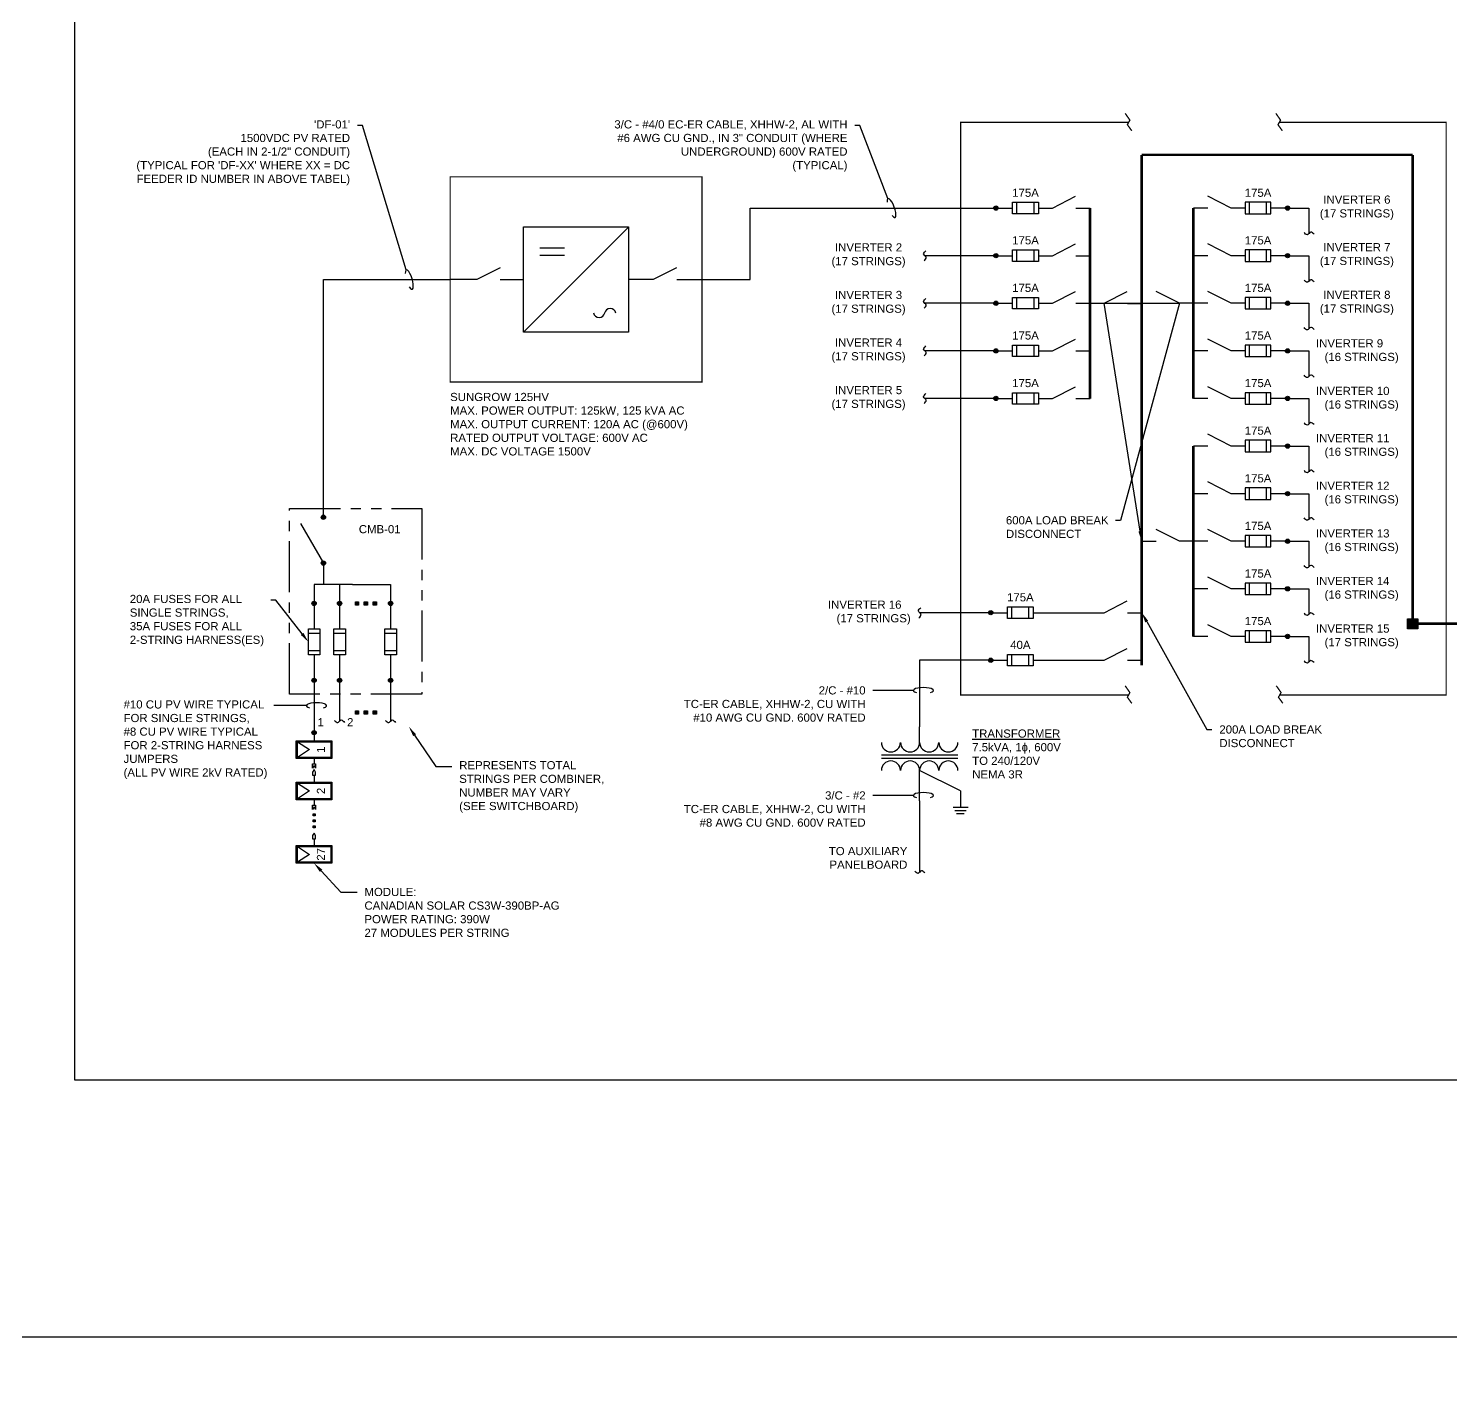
# Model space of a CAD drawing. Extents: x -18 to 267, y -48 to 249.
# Drawn here: x 22.72 to 40.15, y 62.77 to 79.55 of the extents above; entities that cross this region are included whole.
import ezdxf
from ezdxf import colors
from ezdxf.entities.mleader import LeaderData, LeaderLine
from ezdxf.math import Vec2, Vec3

# ---------------------------------------------------------------- set-up
doc = ezdxf.new("R2010")
doc.units = 0
doc.header["$MEASUREMENT"] = 0
doc.linetypes.add('PHANTOM2', pattern=[1.25, 0.625, -0.125, 0.125, -0.125, 0.125, -0.125])
for name, color, linetype in [('E-1LIN', 4, 'Continuous'), ('E-1LIN-DC-FUSE-355', 170, 'Continuous'), ('E-1LIN-EQPM-COMB-ENCL', 8, 'PHANTOM2'), ('E-1LIN-EQPM-ENCL', 8, 'PHANTOM2'), ('E-1LIN-FUSE', 170, 'Continuous'), ('E-ARRAY-MODULE', 170, 'Continuous'), ('E-TEXT', 7, 'Continuous'), ('G-ANNO-TEXT', 1, 'Continuous')]:
    doc.layers.add(name, color=color, linetype=linetype)
doc.layers.add('G-NPLT', color=67, linetype='Continuous', plot=False)
doc.styles.add('NEI-A', font='arial.ttf')

# ---------------------------------------------------------------- blocks, each defined once
blk = doc.blocks.new('_None')
blk = doc.blocks.new('Equipment Callout Arrowhead')
at = {"color": 0}
blk.add_ellipse((0, 0), major_axis=(0.99, 0), ratio=0.28679, start_param=-0.799881, end_param=3.941473, dxfattribs=at)
blk = doc.blocks.new('A$C4f8bfd34')
at = {"start_tangent": (-0.889861, -0.85957), "end_tangent": (-0.954311, -0.827045)}
blk.add_spline([(0.008, 0.062), (-0.017, 0.022), (0.014, -0.02), (-0.014, -0.06)], degree=3, dxfattribs=at)
blk = doc.blocks.new('A$C842ad1d9')
for points in [[(-0.469, -0.151), (0.469, -0.151)], [(-0.469, -0.194), (0.469, -0.194)]]:
    blk.add_lwpolyline(points)
for centre, start, end in [((-0.352, 0), 180, 0), ((-0.117, 0), 180, 0), ((0.117, 0), 180, 0), ((0.352, 0), 180, 0), ((-0.352, -0.345), 0, 180), ((-0.117, -0.345), 0, 180), ((0.117, -0.345), 0, 180), ((0.352, -0.345), 0, 180)]:
    blk.add_arc(centre, 0.117, start, end)

msp = doc.modelspace()

# ---------------------------------------------------------------- hatches: boundary and pattern name
at = {"layer": 'E-1LIN'}
h = msp.add_hatch(color=256, dxfattribs=at)
h.dxf.hatch_style = 1
h.paths.add_polyline_path([(34.576, 77.322, 1), (34.576, 77.375, 1)])
h = msp.add_hatch(color=256, dxfattribs=at)
h.dxf.hatch_style = 1
h.paths.add_polyline_path([(38.148, 77.322, -1), (38.148, 77.375, -1)])
h = msp.add_hatch(color=256, dxfattribs=at)
h.dxf.hatch_style = 1
h.paths.add_polyline_path([(34.576, 76.739, 1), (34.576, 76.791, 1)])
h = msp.add_hatch(color=256, dxfattribs=at)
h.dxf.hatch_style = 1
h.paths.add_polyline_path([(38.148, 76.739, -1), (38.148, 76.791, -1)])
h = msp.add_hatch(color=256, dxfattribs=at)
h.dxf.hatch_style = 1
h.paths.add_polyline_path([(34.576, 76.156, 1), (34.576, 76.208, 1)])
h = msp.add_hatch(color=256, dxfattribs=at)
h.dxf.hatch_style = 1
h.paths.add_polyline_path([(38.148, 76.156, -1), (38.148, 76.208, -1)])
h = msp.add_hatch(color=256, dxfattribs=at)
h.dxf.hatch_style = 1
h.paths.add_polyline_path([(34.576, 75.573, 1), (34.576, 75.625, 1)])
h = msp.add_hatch(color=256, dxfattribs=at)
h.dxf.hatch_style = 1
h.paths.add_polyline_path([(38.148, 75.573, -1), (38.148, 75.625, -1)])
h = msp.add_hatch(color=256, dxfattribs=at)
h.dxf.hatch_style = 1
h.paths.add_polyline_path([(34.576, 74.989, 1), (34.576, 75.042, 1)])
h = msp.add_hatch(color=256, dxfattribs=at)
h.dxf.hatch_style = 1
h.paths.add_polyline_path([(38.148, 74.989, -1), (38.148, 75.042, -1)])
h = msp.add_hatch(color=256, dxfattribs=at)
h.dxf.hatch_style = 1
h.paths.add_polyline_path([(38.148, 74.406, -1), (38.148, 74.459, -1)])
h = msp.add_hatch(color=256, dxfattribs=at)
h.dxf.hatch_style = 1
h.paths.add_polyline_path([(38.148, 73.823, -1), (38.148, 73.875, -1)])
h = msp.add_hatch(color=256, dxfattribs=at)
h.dxf.hatch_style = 1
h.paths.add_polyline_path([(38.148, 73.24, -1), (38.148, 73.292, -1)])
h = msp.add_hatch(color=256, dxfattribs=at)
h.dxf.hatch_style = 1
h.paths.add_polyline_path([(38.148, 72.657, -1), (38.148, 72.709, -1)])
h = msp.add_hatch(color=256, dxfattribs=at)
h.dxf.hatch_style = 1
h.paths.add_polyline_path([(34.513, 72.365, 1), (34.513, 72.417, 1)])
h = msp.add_hatch(color=256, dxfattribs=at)
h.dxf.hatch_style = 1
h.paths.add_polyline_path([(39.62, 72.317), (39.62, 72.193), (39.743, 72.193), (39.743, 72.317)])
h = msp.add_hatch(color=256, dxfattribs=at)
h.dxf.hatch_style = 1
h.paths.add_polyline_path([(38.148, 72.073, -1), (38.148, 72.126, -1)])
h = msp.add_hatch(color=256, dxfattribs=at)
h.dxf.hatch_style = 1
h.paths.add_polyline_path([(34.513, 71.782, 1), (34.513, 71.834, 1)])

# ---------------------------------------------------------------- linework, layer by layer
at = {"layer": 'E-1LIN', "const_width": 0.0312, "flags": 128}
for points in [[(36.362, 78), (36.362, 71.747)], [(39.681, 78), (36.362, 78)], [(39.681, 72.317), (39.681, 78)], [(35.729, 77.348), (35.729, 75.015)], [(36.995, 77.348), (36.995, 75.015)], [(39.743, 72.255), (45.633, 72.255), (45.633, 75.436)], [(36.995, 74.432), (36.995, 72.099)]]:
    msp.add_lwpolyline(points, dxfattribs=at)
at = {"layer": 'E-1LIN', "flags": 128}
for points in [[(35.096, 77.348), (35.267, 77.348), (35.551, 77.493)], [(37.628, 77.348), (37.458, 77.348), (37.173, 77.493)], [(34.576, 77.348), (34.78, 77.348)], [(35.554, 77.348), (35.729, 77.348)], [(37.171, 77.348), (36.995, 77.348)], [(38.148, 77.348), (37.945, 77.348)], [(35.096, 76.765), (35.267, 76.765), (35.551, 76.91)], [(37.628, 76.765), (37.458, 76.765), (37.173, 76.91)], [(34.576, 76.765), (34.78, 76.765)], [(35.554, 76.765), (35.729, 76.765)], [(37.171, 76.765), (36.995, 76.765)], [(38.148, 76.765), (37.945, 76.765)], [(35.096, 76.182), (35.267, 76.182), (35.551, 76.326)], [(35.729, 76.182), (35.9, 76.182), (36.184, 76.326)], [(36.995, 76.182), (36.825, 76.182), (36.54, 76.326)], [(37.628, 76.182), (37.458, 76.182), (37.173, 76.326)], [(34.576, 76.182), (34.78, 76.182)], [(35.554, 76.182), (35.729, 76.182)], [(36.187, 76.181), (36.362, 76.181)], [(36.538, 76.181), (36.362, 76.181)], [(37.171, 76.182), (36.995, 76.182)], [(38.148, 76.182), (37.945, 76.182)], [(35.096, 75.599), (35.267, 75.599), (35.551, 75.743)], [(37.628, 75.599), (37.458, 75.599), (37.173, 75.743)], [(34.576, 75.599), (34.78, 75.599)], [(35.554, 75.598), (35.729, 75.598)], [(37.171, 75.598), (36.995, 75.598)], [(38.148, 75.599), (37.945, 75.599)], [(35.096, 75.016), (35.267, 75.016), (35.551, 75.16)], [(37.628, 75.016), (37.458, 75.016), (37.173, 75.16)], [(34.576, 75.016), (34.78, 75.016)], [(35.554, 75.015), (35.729, 75.015)], [(37.171, 75.015), (36.995, 75.015)], [(38.148, 75.016), (37.945, 75.016)], [(37.628, 74.432), (37.458, 74.432), (37.173, 74.577)], [(37.171, 74.432), (36.995, 74.432)], [(38.148, 74.432), (37.945, 74.432)], [(37.628, 73.849), (37.458, 73.849), (37.173, 73.994)], [(37.171, 73.849), (36.995, 73.849)], [(38.148, 73.849), (37.945, 73.849)], [(36.995, 73.266), (36.825, 73.266), (36.54, 73.41)], [(37.628, 73.266), (37.458, 73.266), (37.173, 73.41)], [(36.538, 73.265), (36.362, 73.265)], [(37.171, 73.266), (36.995, 73.266)], [(38.148, 73.266), (37.945, 73.266)], [(37.171, 72.682), (36.995, 72.682)], [(37.628, 72.683), (37.458, 72.683), (37.173, 72.827)], [(38.148, 72.683), (37.945, 72.683)], [(35.033, 72.391), (35.9, 72.391), (36.184, 72.536)], [(34.513, 72.391), (34.716, 72.391)], [(36.187, 72.391), (36.362, 72.391)], [(37.628, 72.1), (37.458, 72.1), (37.173, 72.244)], [(37.171, 72.099), (36.995, 72.099)], [(38.148, 72.1), (37.945, 72.1)], [(34.513, 71.808), (34.716, 71.808)], [(35.033, 71.808), (35.9, 71.808), (36.184, 71.952)], [(36.187, 71.808), (36.362, 71.808)]]:
    msp.add_lwpolyline(points, dxfattribs=at)
at = {"layer": 'E-1LIN'}
for points in [[(30.974, 76.473), (31.566, 76.473), (31.566, 77.348), (34.576, 77.348)], [(38.148, 77.348), (38.411, 77.348), (38.411, 77.036)], [(30.077, 77.118), (28.786, 75.829)], [(28.988, 76.86), (29.288, 76.86)], [(28.988, 76.772), (29.288, 76.772)], [(34.576, 76.765), (33.704, 76.765)], [(38.148, 76.765), (38.411, 76.765), (38.411, 76.453)], [(28.501, 76.618), (28.216, 76.474), (27.889, 76.474)], [(30.663, 76.618), (30.378, 76.474), (30.076, 76.474)], [(28.503, 76.474), (28.788, 76.474)], [(30.665, 76.473), (30.974, 76.473)], [(34.576, 76.182), (33.704, 76.182)], [(38.148, 76.182), (38.411, 76.182), (38.411, 75.87)], [(34.576, 75.599), (33.704, 75.599)], [(38.148, 75.599), (38.411, 75.599), (38.411, 75.286)], [(34.576, 75.016), (33.704, 75.016)], [(38.148, 75.016), (38.411, 75.016), (38.411, 74.703)], [(38.148, 74.432), (38.411, 74.432), (38.411, 74.12)], [(38.148, 73.849), (38.411, 73.849), (38.411, 73.537)], [(38.148, 73.266), (38.411, 73.266), (38.411, 72.954)], [(38.148, 72.683), (38.411, 72.683), (38.411, 72.371)], [(34.513, 72.391), (33.641, 72.391)], [(38.148, 72.1), (38.411, 72.1), (38.411, 71.787)], [(34.513, 71.808), (33.641, 71.808), (33.641, 70.991)], [(33.641, 70.802), (33.641, 70.991)], [(33.641, 70.084), (33.641, 70.457)], [(34.142, 70.209), (33.641, 70.457)], [(33.641, 70.084), (33.641, 69.211)], [(34.142, 70.209), (34.142, 70.009)], [(34.051, 70.009), (34.234, 70.009)], [(34.074, 69.969), (34.211, 69.969)], [(34.094, 69.932), (34.186, 69.932)]]:
    msp.add_lwpolyline(points, dxfattribs=at)
for points in [[(28.788, 77.118), (30.076, 77.118), (30.076, 75.829), (28.788, 75.829)], [(39.62, 72.317), (39.743, 72.317), (39.743, 72.193), (39.62, 72.193)]]:
    msp.add_lwpolyline(points, close=True, dxfattribs=at)
for centre in [(34.576, 77.348), (38.148, 77.348), (34.576, 76.765), (38.148, 76.765), (34.576, 76.182), (38.148, 76.182), (34.576, 75.599), (38.148, 75.599), (34.576, 75.016), (38.148, 75.016), (38.148, 74.432), (38.148, 73.849), (38.148, 73.266), (38.148, 72.683), (34.513, 72.391), (38.148, 72.1), (34.513, 71.808)]:
    msp.add_circle(centre, 0.0262, dxfattribs=at)
for centre, start, end in [((29.714, 76.076), 190.5662, 349.4338), ((29.85, 76.05), 10.5662, 169.4338)]:
    msp.add_arc(centre, 0.0694, start, end, dxfattribs=at)
at = {"layer": 'E-1LIN-EQPM-ENCL', "const_width": 0.0156}
for points in [[(36.202, 71.383), (34.143, 71.383), (34.143, 78.398), (36.202, 78.398)], [(36.159, 78.509), (36.217, 78.426), (36.186, 78.37), (36.24, 78.295)], [(38.005, 78.509), (38.063, 78.426), (38.031, 78.37), (38.085, 78.295)], [(38.053, 71.383), (40.092, 71.383), (40.092, 78.398), (38.047, 78.398)], [(36.159, 71.495), (36.217, 71.412), (36.186, 71.355), (36.24, 71.28)], [(38.011, 71.495), (38.069, 71.412), (38.037, 71.355), (38.091, 71.28)]]:
    msp.add_lwpolyline(points, dxfattribs=at)
msp.add_lwpolyline([(27.889, 77.731), (30.974, 77.731), (30.974, 75.216), (27.889, 75.216)], close=True, dxfattribs=at)
at = {"layer": 'E-1LIN-FUSE'}
for points in [[(34.78, 77.278), (34.78, 77.419), (35.096, 77.419), (35.096, 77.278)], [(37.945, 77.278), (37.945, 77.419), (37.628, 77.419), (37.628, 77.278)], [(34.78, 76.695), (34.78, 76.835), (35.096, 76.835), (35.096, 76.695)], [(37.945, 76.695), (37.945, 76.835), (37.628, 76.835), (37.628, 76.695)], [(34.78, 76.112), (34.78, 76.252), (35.096, 76.252), (35.096, 76.112)], [(37.945, 76.112), (37.945, 76.252), (37.628, 76.252), (37.628, 76.112)], [(34.78, 75.528), (34.78, 75.669), (35.096, 75.669), (35.096, 75.528)], [(37.945, 75.528), (37.945, 75.669), (37.628, 75.669), (37.628, 75.528)], [(34.78, 74.945), (34.78, 75.086), (35.096, 75.086), (35.096, 74.945)], [(37.945, 74.945), (37.945, 75.086), (37.628, 75.086), (37.628, 74.945)], [(37.945, 74.362), (37.945, 74.503), (37.628, 74.503), (37.628, 74.362)], [(37.945, 73.779), (37.945, 73.92), (37.628, 73.92), (37.628, 73.779)], [(37.945, 73.196), (37.945, 73.336), (37.628, 73.336), (37.628, 73.196)], [(37.945, 72.613), (37.945, 72.753), (37.628, 72.753), (37.628, 72.613)], [(34.716, 72.321), (34.716, 72.461), (35.033, 72.461), (35.033, 72.321)], [(37.945, 72.029), (37.945, 72.17), (37.628, 72.17), (37.628, 72.029)], [(34.716, 71.738), (34.716, 71.878), (35.033, 71.878), (35.033, 71.738)]]:
    msp.add_lwpolyline(points, close=True, dxfattribs=at)
for points in [[(34.833, 77.278), (34.833, 77.419)], [(35.044, 77.278), (35.044, 77.419)], [(37.681, 77.278), (37.681, 77.419)], [(37.892, 77.278), (37.892, 77.419)], [(34.833, 76.695), (34.833, 76.835)], [(35.044, 76.695), (35.044, 76.835)], [(37.681, 76.695), (37.681, 76.835)], [(37.892, 76.695), (37.892, 76.835)], [(34.833, 76.112), (34.833, 76.252)], [(35.044, 76.112), (35.044, 76.252)], [(37.681, 76.112), (37.681, 76.252)], [(37.892, 76.112), (37.892, 76.252)], [(34.833, 75.528), (34.833, 75.669)], [(35.044, 75.528), (35.044, 75.669)], [(37.681, 75.528), (37.681, 75.669)], [(37.892, 75.528), (37.892, 75.669)], [(34.833, 74.945), (34.833, 75.086)], [(35.044, 74.945), (35.044, 75.086)], [(37.681, 74.945), (37.681, 75.086)], [(37.892, 74.945), (37.892, 75.086)], [(37.681, 74.362), (37.681, 74.503)], [(37.892, 74.362), (37.892, 74.503)], [(37.681, 73.779), (37.681, 73.92)], [(37.892, 73.779), (37.892, 73.92)], [(37.681, 73.196), (37.681, 73.336)], [(37.892, 73.196), (37.892, 73.336)], [(37.681, 72.613), (37.681, 72.753)], [(37.892, 72.613), (37.892, 72.753)], [(34.769, 72.321), (34.769, 72.461)], [(34.98, 72.321), (34.98, 72.461)], [(37.681, 72.029), (37.681, 72.17)], [(37.892, 72.029), (37.892, 72.17)], [(34.769, 71.738), (34.769, 71.878)], [(34.98, 71.738), (34.98, 71.878)]]:
    msp.add_lwpolyline(points, dxfattribs=at)
at = {"layer": 'E-TEXT'}
msp.add_lwpolyline([(17.542, 99.866), (101.336, 99.866), (101.336, 63.516), (17.542, 63.516)], close=True, dxfattribs=at)

# ---------------------------------------------------------------- block references
at = {"layer": 'E-1LIN'}
for p, rotation in [((38.411, 77.036), 270), ((33.704, 76.765), 180), ((38.411, 76.453), 270), ((33.704, 76.182), 180), ((38.411, 75.87), 270), ((33.704, 75.599), 180), ((38.411, 75.286), 270), ((33.704, 75.016), 180), ((38.411, 74.703), 270), ((38.411, 74.12), 270), ((38.411, 73.537), 270), ((38.411, 72.954), 270), ((33.641, 72.391), 180), ((38.411, 72.371), 270), ((38.411, 71.787), 270), ((33.641, 69.211), 270)]:
    msp.add_blockref('A$C4f8bfd34', p, dxfattribs=dict(at, rotation=rotation))
msp.add_blockref('A$C842ad1d9', (33.641, 70.802), dxfattribs=at)

# ---------------------------------------------------------------- texts
at = {"layer": 'G-ANNO-TEXT', "char_height": 0.1, "style": 'NEI-A'}
for s, insert, width, attachment_point in [('175A', (34.938, 77.485), 0.31641, 8), ('175A', (37.787, 77.485), 0.31641, 8), ('175A', (34.938, 76.902), 0.31641, 8), ('175A', (37.787, 76.902), 0.31641, 8), ('175A', (34.938, 76.319), 0.31641, 8), ('175A', (37.787, 76.319), 0.31641, 8), ('175A', (34.938, 75.736), 0.31641, 8), ('175A', (37.787, 75.736), 0.31641, 8), ('175A', (34.938, 75.153), 0.31641, 8), ('175A', (37.787, 75.153), 0.31641, 8), ('175A', (37.787, 74.57), 0.31641, 8), ('175A', (37.787, 73.986), 0.31641, 8), ('175A', (37.787, 73.403), 0.31641, 8), ('175A', (37.787, 72.82), 0.31641, 8), ('175A', (34.875, 72.528), 0.31641, 8), ('175A', (37.787, 72.237), 0.31641, 8), ('40A', (34.875, 71.945), 0.31641, 8), ('{\\LTRANSFORMER\\P}7.5kVA, 1ɸ, 600V\\PTO 240/120V\\PNEMA 3R', (34.285, 70.659), 1.50037, 4)]:
    msp.add_mtext(s, dxfattribs=dict(at, insert=insert, width=width, attachment_point=attachment_point))
at = {"layer": 'G-ANNO-TEXT', "char_height": 0.1, "width": 1.00107, "attachment_point": 2, "line_spacing_factor": 1.010232, "style": 'NEI-A'}
for s, insert in [('INVERTER 6 (17 STRINGS)', (38.998, 77.502)), ('INVERTER 2 (17 STRINGS)', (33.015, 76.917)), ('INVERTER 7 (17 STRINGS)', (38.998, 76.919)), ('INVERTER 3\\P(17 STRINGS)', (33.015, 76.334)), ('INVERTER 8 (17 STRINGS)', (38.998, 76.336)), ('INVERTER 4 (17 STRINGS)', (33.015, 75.751)), ('INVERTER 5 (17 STRINGS)', (33.015, 75.168))]:
    msp.add_mtext(s, dxfattribs=dict(at, insert=insert))
at = {"layer": 'G-ANNO-TEXT', "char_height": 0.1, "style": 'NEI-A'}
for s, width, insert, attachment_point in [('INVERTER 9\\P\\pi0.105;(16 STRINGS)', 0.99968, (38.497, 75.593), 4), ('INVERTER 10\\P\\pi0.105;(16 STRINGS)', 0.99968, (38.497, 75.01), 4), ('SUNGROW 125HV\\PMAX. POWER OUTPUT: 125kW, 125 kVA AC\\PMAX. OUTPUT CURRENT: 120A AC (@600V)\\PRATED OUTPUT VOLTAGE: 600V AC\\PMAX. DC VOLTAGE 1500V', 3.32207, (27.889, 75.084), 1), ('INVERTER 11\\P\\pi0.105;(16 STRINGS)', 0.99968, (38.497, 74.431), 4), ('INVERTER 12\\P\\pi0.105;(16 STRINGS)', 0.99968, (38.497, 73.848), 4), ('INVERTER 13\\P\\pi0.105;(16 STRINGS)', 0.99968, (38.497, 73.264), 4), ('INVERTER 14\\P\\pi0.105;(16 STRINGS)', 0.99968, (38.497, 72.681), 4), ('INVERTER 16\\P\\pi0.105;(17 STRINGS)', 0.99968, (32.518, 72.391), 4), ('INVERTER 15\\P\\pi0.105;(17 STRINGS)', 0.99968, (38.497, 72.098), 4), ('TO AUXILIARY PANELBOARD', 0.99968, (33.491, 69.386), 6)]:
    msp.add_mtext_dynamic_manual_height_columns(s, width=width, gutter_width=0.469, heights=[0], dxfattribs=dict(at, insert=insert, attachment_point=attachment_point))

# ---------------------------------------------------------------- leaders
at = {"layer": 'G-ANNO-TEXT'}
ml = msp.add_multileader_mtext('Standard', dxfattribs=at)
ml.set_content('\\A1;\'DF-01\'\\P1500VDC PV RATED\\P(EACH IN 2-1/2" CONDUIT)\\P(TYPICAL FOR \'DF-XX\' WHERE XX = DC FEEDER ID NUMBER IN ABOVE TABEL)', color=256, style='NEI-A')
ml.set_leader_properties()
ml.set_arrow_properties(name='Equipment Callout Arrowhead')
ml.build(insert=Vec2(0, 0))
ml.multileader.update_dxf_attribs({"dogleg_length": 0.0625, "arrow_head_size": 0.125})
ctx = ml.context
ctx.base_point, ctx.char_height, ctx.arrow_head_size, ctx.landing_gap_size, ctx.plane_origin = Vec3(23.968, 78.36), 0.1, 0.125, 0.09, Vec3(17.322, 77.033)
ctx.text_align_type = 2
notes = []
notes.append((ctx, [(1, (1, 1, 0), (26.815, 78.36), (-1, 0), 0.0625, [(0, [(27.388, 76.473)], 0, [])])]))
ctx.mtext.insert, ctx.mtext.width, ctx.mtext.alignment, ctx.mtext.flow_direction = Vec3(26.663, 78.424), 2.8599, 3, 5
ml = msp.add_multileader_mtext('Standard', dxfattribs=at)
ml.set_content('\\A1;3/C - #4/0 EC-ER CABLE, XHHW-2, AL WITH\\P#6 AWG CU GND., IN 3" CONDUIT (WHERE UNDERGROUND) 600V RATED\\P(TYPICAL)', color=256, style='NEI-A')
ml.set_leader_properties()
ml.set_arrow_properties(name='Equipment Callout Arrowhead')
ml.build(insert=Vec2(0, 0))
ml.multileader.update_dxf_attribs({"dogleg_length": 0.0625, "arrow_head_size": 0.125})
ctx = ml.context
ctx.base_point, ctx.char_height, ctx.arrow_head_size, ctx.landing_gap_size, ctx.plane_origin = Vec3(29.828, 78.36), 0.1, 0.125, 0.09, Vec3(23.416, 77.033)
ctx.text_align_type = 2
notes.append((ctx, [(1, (1, 1, 0), (32.91, 78.36), (-1, 0), 0.0625, [(0, [(33.296, 77.348)], 0, [])])]))
ctx.mtext.insert, ctx.mtext.width, ctx.mtext.alignment, ctx.mtext.flow_direction = Vec3(32.757, 78.424), 3.34182, 3, 5
ml = msp.add_multileader_mtext('Standard', dxfattribs=at)
ml.set_content('600A LOAD BREAK \\PDISCONNECT', color=256, style='NEI-A')
ml.set_leader_properties()
ml.build(insert=Vec2(0, 0))
ml.multileader.update_dxf_attribs({"dogleg_length": 0.0625, "arrow_head_size": 0.125})
ctx = ml.context
ctx.base_point, ctx.char_height, ctx.arrow_head_size, ctx.landing_gap_size, ctx.plane_origin = Vec3(34.608, 73.522), 0.1, 0.125, 0.09, Vec3(25.763, 72.43)
notes.append((ctx, [(1, (1, 1, 0), (36.102, 73.522), (-1, 0), 0.0625, [(2, [(36.362, 73.265), (35.9, 76.182), (36.825, 76.182)], 0, [])])]))
ctx.mtext.insert, ctx.mtext.width, ctx.mtext.flow_direction = Vec3(34.698, 73.573), 1.37695, 5
ml = msp.add_multileader_mtext('Standard', dxfattribs=at)
ml.set_content('200A LOAD BREAK \\PDISCONNECT', color=256, style='NEI-A')
ml.set_leader_properties()
ml.build(insert=Vec2(0, 0))
ml.multileader.update_dxf_attribs({"dogleg_length": 0.0625, "arrow_head_size": 0.125})
ctx = ml.context
ctx.base_point, ctx.char_height, ctx.arrow_head_size, ctx.landing_gap_size, ctx.plane_origin = Vec3(37.223, 70.959), 0.1, 0.125, 0.09, Vec3(28.989, 69.512)
notes.append((ctx, [(0, (1, 1, 0), (37.16, 70.959), (1, 0), 0.0625, [(0, [(36.362, 72.391)], 0, [])])]))
ctx.mtext.insert, ctx.mtext.width, ctx.mtext.flow_direction = Vec3(37.313, 71.01), 1.37695, 5
ml = msp.add_multileader_mtext('Standard', dxfattribs=at)
ml.set_content('\\A1;2/C - #10\\PTC-ER CABLE, XHHW-2, CU WITH\\P#10 AWG CU GND. 600V RATED', color=256, style='NEI-A')
ml.set_leader_properties()
ml.set_arrow_properties(name='Equipment Callout Arrowhead')
ml.build(insert=Vec2(0, 0))
ml.multileader.update_dxf_attribs({"dogleg_length": 0.36, "arrow_head_size": 0.125})
ctx = ml.context
ctx.base_point, ctx.char_height, ctx.arrow_head_size, ctx.landing_gap_size, ctx.plane_origin = Vec3(30.676, 71.438), 0.1, 0.125, 0.09, Vec3(23.729, 70.111)
ctx.text_align_type = 2
notes.append((ctx, [(1, (1, 1, 0), (33.223, 71.438), (-1, 0), 0.154, [(0, [(33.687, 71.438)], 0, [])])]))
ctx.mtext.insert, ctx.mtext.width, ctx.mtext.alignment, ctx.mtext.flow_direction = Vec3(32.979, 71.489), 2.82652, 3, 5
ml = msp.add_multileader_mtext('Standard', dxfattribs=at)
ml.set_content('\\A1;3/C - #2\\PTC-ER CABLE, XHHW-2, CU WITH\\P#8 AWG CU GND. 600V RATED', color=256, style='NEI-A')
ml.set_leader_properties()
ml.set_arrow_properties(name='Equipment Callout Arrowhead')
ml.build(insert=Vec2(0, 0))
ml.multileader.update_dxf_attribs({"dogleg_length": 0.36, "arrow_head_size": 0.125})
ctx = ml.context
ctx.base_point, ctx.char_height, ctx.arrow_head_size, ctx.landing_gap_size, ctx.plane_origin = Vec3(30.676, 70.151), 0.1, 0.125, 0.09, Vec3(23.729, 68.825)
ctx.text_align_type = 2
notes.append((ctx, [(1, (1, 1, 0), (33.223, 70.151), (-1, 0), 0.154, [(0, [(33.687, 70.151)], 0, [])])]))
ctx.mtext.insert, ctx.mtext.width, ctx.mtext.alignment, ctx.mtext.flow_direction = Vec3(32.979, 70.202), 2.82652, 3, 5
for ctx, leaders in notes:
    for number, flags, end, landing, length, lines in leaders:
        leader = LeaderData()
        leader.index, (leader.has_last_leader_line, leader.has_dogleg_vector, leader.attachment_direction) = number, flags
        leader.last_leader_point, leader.dogleg_vector, leader.dogleg_length = Vec3(end), Vec3(landing), length
        for number, points, colour, breaks in lines:
            line = LeaderLine()
            line.index, line.vertices, line.color, line.breaks = number, Vec3.list(points), colors.encode_raw_color(colour), breaks
            leader.lines.append(line)
        ctx.leaders.append(leader)

# ---------------------------------------------------------------- next in the draw order: leaders
ml = msp.add_multileader_mtext('Standard', dxfattribs=at)
ml.set_content('CMB-01', color=256, style='NEI-A')
ml.set_leader_properties()
ml.set_arrow_properties(name='NONE')
ml.build(insert=Vec2(0, 0))
ml.multileader.update_dxf_attribs({"text_right_attachment_type": 2, "dogleg_length": 0.1, "arrow_head_size": 0.125})
ctx = ml.context
ctx.base_point, ctx.char_height, ctx.arrow_head_size, ctx.landing_gap_size, ctx.plane_origin = Vec3(26.68, 73.413), 0.1, 0.125, 0.09, Vec3(25.089, 71.97)
ctx.right_attachment = 2
notes = []
notes.append((ctx, [(0, (0, 0, 0), (0, 0), (1, 0), 1, [])]))
ctx.mtext.insert, ctx.mtext.flow_direction = Vec3(26.77, 73.464), 5
ctx.mtext.has_bg_fill, ctx.mtext.bg_color, ctx.mtext.bg_scale_factor, ctx.mtext.bg_transparency, ctx.mtext.use_window_bg_color = 1, -1027028792, 1.5, 0, 1
for ctx, leaders in notes:
    for number, flags, end, landing, length, lines in leaders:
        leader = LeaderData()
        leader.index, (leader.has_last_leader_line, leader.has_dogleg_vector, leader.attachment_direction) = number, flags
        leader.last_leader_point, leader.dogleg_vector, leader.dogleg_length = Vec3(end), Vec3(landing), length
        for number, points, colour, breaks in lines:
            line = LeaderLine()
            line.index, line.vertices, line.color, line.breaks = number, Vec3.list(points), colors.encode_raw_color(colour), breaks
            leader.lines.append(line)
        ctx.leaders.append(leader)

# ---------------------------------------------------------------- next in the draw order: hatches: boundary and pattern name
at = {"layer": 'E-1LIN'}
h = msp.add_hatch(color=256, dxfattribs=at)
h.dxf.hatch_style = 1
h.paths.add_polyline_path([(26.31, 73.56, 1), (26.363, 73.56, 1)])
h = msp.add_hatch(color=256, dxfattribs=at)
h.dxf.hatch_style = 1
h.paths.add_polyline_path([(26.31, 72.998, 1), (26.363, 72.998, 1)])
h = msp.add_hatch(color=256, dxfattribs=at)
h.dxf.hatch_style = 1
h.paths.add_polyline_path([(26.196, 72.504, 1), (26.248, 72.504, 1)])
h = msp.add_hatch(color=256, dxfattribs=at)
h.dxf.hatch_style = 1
h.paths.add_polyline_path([(26.508, 72.504, 1), (26.561, 72.504, 1)])
h = msp.add_hatch(color=256, dxfattribs=at)
h.dxf.hatch_style = 1
h.paths.add_polyline_path([(27.133, 72.504, 1), (27.186, 72.504, 1)])
h = msp.add_hatch(color=256, dxfattribs=at)
h.dxf.hatch_style = 1
h.paths.add_polyline_path([(26.196, 71.562, 1), (26.248, 71.562, 1)])
h = msp.add_hatch(color=256, dxfattribs=at)
h.dxf.hatch_style = 1
h.paths.add_polyline_path([(26.508, 71.562, 1), (26.561, 71.562, 1)])
h = msp.add_hatch(color=256, dxfattribs=at)
h.dxf.hatch_style = 1
h.paths.add_polyline_path([(27.133, 71.562, 1), (27.186, 71.562, 1)])
h = msp.add_hatch(color=256, dxfattribs=at)
h.dxf.hatch_style = 1
h.paths.add_polyline_path([(26.768, 71.189), (26.728, 71.189), (26.728, 71.149), (26.768, 71.149)])
h = msp.add_hatch(color=256, dxfattribs=at)
h.dxf.hatch_style = 1
h.paths.add_polyline_path([(26.877, 71.189), (26.837, 71.189), (26.837, 71.149), (26.877, 71.149)])
h = msp.add_hatch(color=256, dxfattribs=at)
h.dxf.hatch_style = 1
h.paths.add_polyline_path([(26.986, 71.189), (26.946, 71.189), (26.946, 71.149), (26.986, 71.149)])
at = {"layer": 'E-1LIN-DC-FUSE-355'}
h = msp.add_hatch(color=256, dxfattribs=at)
h.dxf.hatch_style = 1
h.paths.add_polyline_path([(26.768, 72.525), (26.728, 72.525), (26.728, 72.485), (26.768, 72.485)])
h = msp.add_hatch(color=256, dxfattribs=at)
h.dxf.hatch_style = 1
h.paths.add_polyline_path([(26.877, 72.525), (26.837, 72.525), (26.837, 72.485), (26.877, 72.485)])
h = msp.add_hatch(color=256, dxfattribs=at)
h.dxf.hatch_style = 1
h.paths.add_polyline_path([(26.986, 72.485), (26.986, 72.525), (26.946, 72.525), (26.946, 72.485)])
at = {"layer": 'E-ARRAY-MODULE'}
h = msp.add_hatch(color=256, dxfattribs=at)
h.dxf.hatch_style = 1
h.paths.add_polyline_path([(26.196, 70.921, 1), (26.248, 70.921, 1)])
h = msp.add_hatch(color=256, dxfattribs=at)
h.dxf.hatch_style = 1
h.paths.add_polyline_path([(26.236, 69.9), (26.236, 69.927), (26.21, 69.927), (26.21, 69.9)])
h = msp.add_hatch(color=256, dxfattribs=at)
h.dxf.hatch_style = 1
h.paths.add_polyline_path([(26.236, 69.854), (26.21, 69.854), (26.21, 69.827), (26.236, 69.827)])
h = msp.add_hatch(color=256, dxfattribs=at)
h.dxf.hatch_style = 1
h.paths.add_polyline_path([(26.236, 69.781), (26.21, 69.781), (26.21, 69.754), (26.236, 69.754)])

# ---------------------------------------------------------------- next in the draw order: linework, layer by layer
at = {"layer": 'E-1LIN'}
for points in [[(26.336, 73.56), (26.336, 76.474), (27.889, 76.474)], [(26.055, 73.485), (26.336, 72.998)], [(26.336, 72.998), (26.336, 72.738)], [(26.691, 72.738), (26.691, 72.738), (26.222, 72.738), (26.222, 72.504)], [(26.534, 72.738), (26.534, 72.504)], [(26.691, 72.738), (27.159, 72.738), (27.159, 72.504)], [(26.222, 72.504), (26.222, 72.191)], [(26.534, 72.504), (26.534, 72.191)], [(27.159, 72.504), (27.159, 72.191)], [(26.222, 71.875), (26.222, 71.562)], [(26.534, 71.875), (26.534, 71.562)], [(27.159, 71.875), (27.159, 71.562)], [(26.222, 71.562), (26.222, 70.921)], [(26.534, 71.562), (26.534, 71.061)], [(27.159, 71.562), (27.159, 71.061)]]:
    msp.add_lwpolyline(points, dxfattribs=at)
for points in [[(26.728, 71.189), (26.768, 71.189), (26.768, 71.149), (26.728, 71.149)], [(26.837, 71.189), (26.877, 71.189), (26.877, 71.149), (26.837, 71.149)], [(26.946, 71.189), (26.986, 71.189), (26.986, 71.149), (26.946, 71.149)]]:
    msp.add_lwpolyline(points, close=True, dxfattribs=at)
for centre in [(26.336, 73.56), (26.336, 72.998), (26.222, 72.504), (26.534, 72.504), (27.159, 72.504), (26.222, 71.562), (26.534, 71.562), (27.159, 71.562)]:
    msp.add_circle(centre, 0.0262, dxfattribs=at)
at = {"layer": 'E-1LIN', "start_tangent": (0.85957, -0.889861), "end_tangent": (0.827045, -0.954311)}
for points in [[(26.473, 71.069), (26.512, 71.045), (26.554, 71.076), (26.595, 71.047)], [(27.098, 71.069), (27.137, 71.045), (27.179, 71.076), (27.22, 71.047)]]:
    msp.add_spline(points, degree=3, dxfattribs=at)
at = {"layer": 'E-1LIN-DC-FUSE-355'}
for points in [[(26.728, 72.525), (26.768, 72.525), (26.768, 72.485), (26.728, 72.485)], [(26.837, 72.525), (26.877, 72.525), (26.877, 72.485), (26.837, 72.485)], [(26.946, 72.525), (26.986, 72.525), (26.986, 72.485), (26.946, 72.485)], [(26.152, 72.191), (26.292, 72.191), (26.292, 71.875), (26.152, 71.875)], [(26.464, 72.191), (26.605, 72.191), (26.605, 71.875), (26.464, 71.875)], [(27.089, 72.191), (27.23, 72.191), (27.23, 71.875), (27.089, 71.875)]]:
    msp.add_lwpolyline(points, close=True, dxfattribs=at)
for points in [[(26.152, 72.138), (26.292, 72.138)], [(26.464, 72.138), (26.605, 72.138)], [(27.089, 72.138), (27.23, 72.138)], [(26.152, 71.928), (26.292, 71.928)], [(26.464, 71.928), (26.605, 71.928)], [(27.089, 71.928), (27.23, 71.928)]]:
    msp.add_lwpolyline(points, dxfattribs=at)
at = {"layer": 'E-1LIN-EQPM-COMB-ENCL'}
msp.add_lwpolyline([(25.921, 73.666), (27.544, 73.666), (27.544, 71.391), (25.921, 71.391)], close=True, dxfattribs=at)
at = {"layer": 'E-ARRAY-MODULE'}
for points in [[(26.222, 70.921), (26.222, 70.821)], [(26.017, 70.808), (26.166, 70.713), (26.017, 70.618)], [(26.222, 70.605), (26.222, 70.54)], [(26.204, 70.486), (26.204, 70.54), (26.24, 70.54), (26.24, 70.486), (26.222, 70.519), (26.204, 70.486)], [(26.222, 70.469), (26.204, 70.436), (26.204, 70.398), (26.24, 70.398), (26.24, 70.436), (26.222, 70.469)], [(26.222, 70.398), (26.222, 70.315)], [(26.017, 70.302), (26.166, 70.207), (26.017, 70.112)], [(26.222, 70.099), (26.222, 70.034)], [(26.204, 69.981), (26.204, 70.034), (26.24, 70.034), (26.24, 69.981), (26.222, 70.013), (26.204, 69.981)], [(26.017, 69.524), (26.166, 69.43), (26.017, 69.335)], [(26.222, 69.691), (26.204, 69.659), (26.204, 69.621), (26.24, 69.621), (26.24, 69.659), (26.222, 69.691)], [(26.222, 69.621), (26.222, 69.538)]]:
    msp.add_lwpolyline(points, dxfattribs=at)
for points in [[(26.003, 70.821), (26.44, 70.821), (26.44, 70.605), (26.003, 70.605)], [(26.017, 70.808), (26.427, 70.808), (26.427, 70.618), (26.017, 70.618)], [(26.003, 70.315), (26.44, 70.315), (26.44, 70.099), (26.003, 70.099)], [(26.017, 70.302), (26.427, 70.302), (26.427, 70.112), (26.017, 70.112)], [(26.21, 69.927), (26.236, 69.927), (26.236, 69.9), (26.21, 69.9)], [(26.21, 69.854), (26.236, 69.854), (26.236, 69.827), (26.21, 69.827)], [(26.21, 69.781), (26.236, 69.781), (26.236, 69.754), (26.21, 69.754)], [(26.003, 69.538), (26.44, 69.538), (26.44, 69.321), (26.003, 69.321)], [(26.017, 69.524), (26.427, 69.524), (26.427, 69.335), (26.017, 69.335)]]:
    msp.add_lwpolyline(points, close=True, dxfattribs=at)
msp.add_circle((26.222, 70.921), 0.0262, dxfattribs=at)
at = {"layer": 'G-NPLT'}
msp.add_lwpolyline([(23.29, 89.114), (54.913, 89.114), (54.913, 66.662), (23.29, 66.662)], close=True, dxfattribs=at)

# ---------------------------------------------------------------- next in the draw order: texts
at = {"layer": 'G-ANNO-TEXT', "char_height": 0.1, "attachment_point": 1, "style": 'NEI-A'}
for s, insert in [('1', (26.265, 71.099)), ('2', (26.626, 71.099))]:
    msp.add_mtext_dynamic_manual_height_columns(s, width=0.05803, gutter_width=0.547, heights=[0], dxfattribs=dict(at, insert=insert))
at = {"layer": 'G-ANNO-TEXT', "char_height": 0.1, "attachment_point": 2, "rotation": 90, "style": 'NEI-A'}
for s, insert in [('1', (26.256, 70.713)), ('2', (26.256, 70.207)), ('27', (26.256, 69.43))]:
    msp.add_mtext_dynamic_manual_height_columns(s, width=0.05803, gutter_width=0.547, heights=[0], dxfattribs=dict(at, insert=insert))

# ---------------------------------------------------------------- next in the draw order: leaders
at = {"layer": 'G-ANNO-TEXT'}
ml = msp.add_multileader_mtext('Standard', dxfattribs=at)
ml.set_content('20A FUSES FOR ALL SINGLE STRINGS,\\P35A FUSES FOR ALL 2-STRING HARNESS(ES)', color=256, style='NEI-A')
ml.set_leader_properties()
ml.build(insert=Vec2(0, 0))
ml.multileader.update_dxf_attribs({"dogleg_length": 0.0625, "arrow_head_size": 0.125})
ctx = ml.context
ctx.base_point, ctx.char_height, ctx.arrow_head_size, ctx.landing_gap_size, ctx.plane_origin = Vec3(23.874, 72.545), 0.1, 0.125, 0.09, Vec3(16.233, 71.445)
notes = []
notes.append((ctx, [(1, (1, 1, 0), (25.753, 72.545), (-1, 0), 0.0625, [(0, [(26.152, 72.033)], 0, [])])]))
ctx.mtext.insert, ctx.mtext.width, ctx.mtext.flow_direction = Vec3(23.964, 72.609), 1.79582, 5
ml = msp.add_multileader_mtext('Standard', dxfattribs=at)
ml.set_content('#10 CU PV WIRE TYPICAL FOR SINGLE STRINGS,\\P#8 CU PV WIRE TYPICAL FOR 2-STRING HARNESS JUMPERS\\P(ALL PV WIRE 2kV RATED)', color=256, style='NEI-A')
ml.set_leader_properties()
ml.set_arrow_properties(name='Equipment Callout Arrowhead')
ml.build(insert=Vec2(0, 0))
ml.multileader.update_dxf_attribs({"dogleg_length": 0.36, "arrow_head_size": 0.125})
ctx = ml.context
ctx.base_point, ctx.char_height, ctx.arrow_head_size, ctx.landing_gap_size, ctx.plane_origin = Vec3(23.798, 71.252), 0.1, 0.125, 0.09, Vec3(16.067, 70.152)
notes.append((ctx, [(1, (1, 1, 0), (25.75, 71.252), (-1, 0), 0.0229, [(0, [(26.252, 71.252)], 0, [])])]))
ctx.mtext.insert, ctx.mtext.width, ctx.mtext.flow_direction = Vec3(23.888, 71.317), 1.96474, 5
ml = msp.add_multileader_mtext('Standard', dxfattribs=at)
ml.set_content('\\A1;REPRESENTS TOTAL STRINGS PER COMBINER, NUMBER MAY VARY\\P(SEE SWITCHBOARD)', color=256, style='NEI-A')
ml.set_leader_properties()
ml.build(insert=Vec2(0, 0))
ml.multileader.update_dxf_attribs({"dogleg_length": 0.36, "arrow_head_size": 0.125})
ctx = ml.context
ctx.base_point, ctx.char_height, ctx.arrow_head_size, ctx.landing_gap_size, ctx.plane_origin = Vec3(27.91, 70.507), 0.1, 0.125, 0.09, Vec3(18.678, 66.974)
notes.append((ctx, [(0, (1, 1, 0), (27.712, 70.507), (1, 0), 0.198, [(0, [(27.383, 70.994)], 0, [])])]))
ctx.mtext.insert, ctx.mtext.width, ctx.mtext.flow_direction = Vec3(28, 70.572), 2.02339, 5
ml = msp.add_multileader_mtext('Standard', dxfattribs=at)
ml.set_content('MODULE:\\PCANADIAN SOLAR CS3W-390BP-AG\\PPOWER RATING: 390W\\P27 MODULES PER STRING', color=256, style='NEI-A')
ml.set_leader_properties()
ml.build(insert=Vec2(0, 0))
ml.multileader.update_dxf_attribs({"dogleg_length": 0.36, "arrow_head_size": 0.125})
ctx = ml.context
ctx.base_point, ctx.char_height, ctx.arrow_head_size, ctx.landing_gap_size, ctx.plane_origin = Vec3(26.749, 68.968), 0.1, 0.125, 0.09, Vec3(17.516, 65.302)
notes.append((ctx, [(0, (1, 1, 0), (26.551, 68.968), (1, 0), 0.198, [(0, [(26.222, 69.321)], 0, [])])]))
ctx.mtext.insert, ctx.mtext.width, ctx.mtext.flow_direction = Vec3(26.839, 69.019), 3.4863, 5
for ctx, leaders in notes:
    for number, flags, end, landing, length, lines in leaders:
        leader = LeaderData()
        leader.index, (leader.has_last_leader_line, leader.has_dogleg_vector, leader.attachment_direction) = number, flags
        leader.last_leader_point, leader.dogleg_vector, leader.dogleg_length = Vec3(end), Vec3(landing), length
        for number, points, colour, breaks in lines:
            line = LeaderLine()
            line.index, line.vertices, line.color, line.breaks = number, Vec3.list(points), colors.encode_raw_color(colour), breaks
            leader.lines.append(line)
        ctx.leaders.append(leader)

doc.saveas('drawing.dxf')
